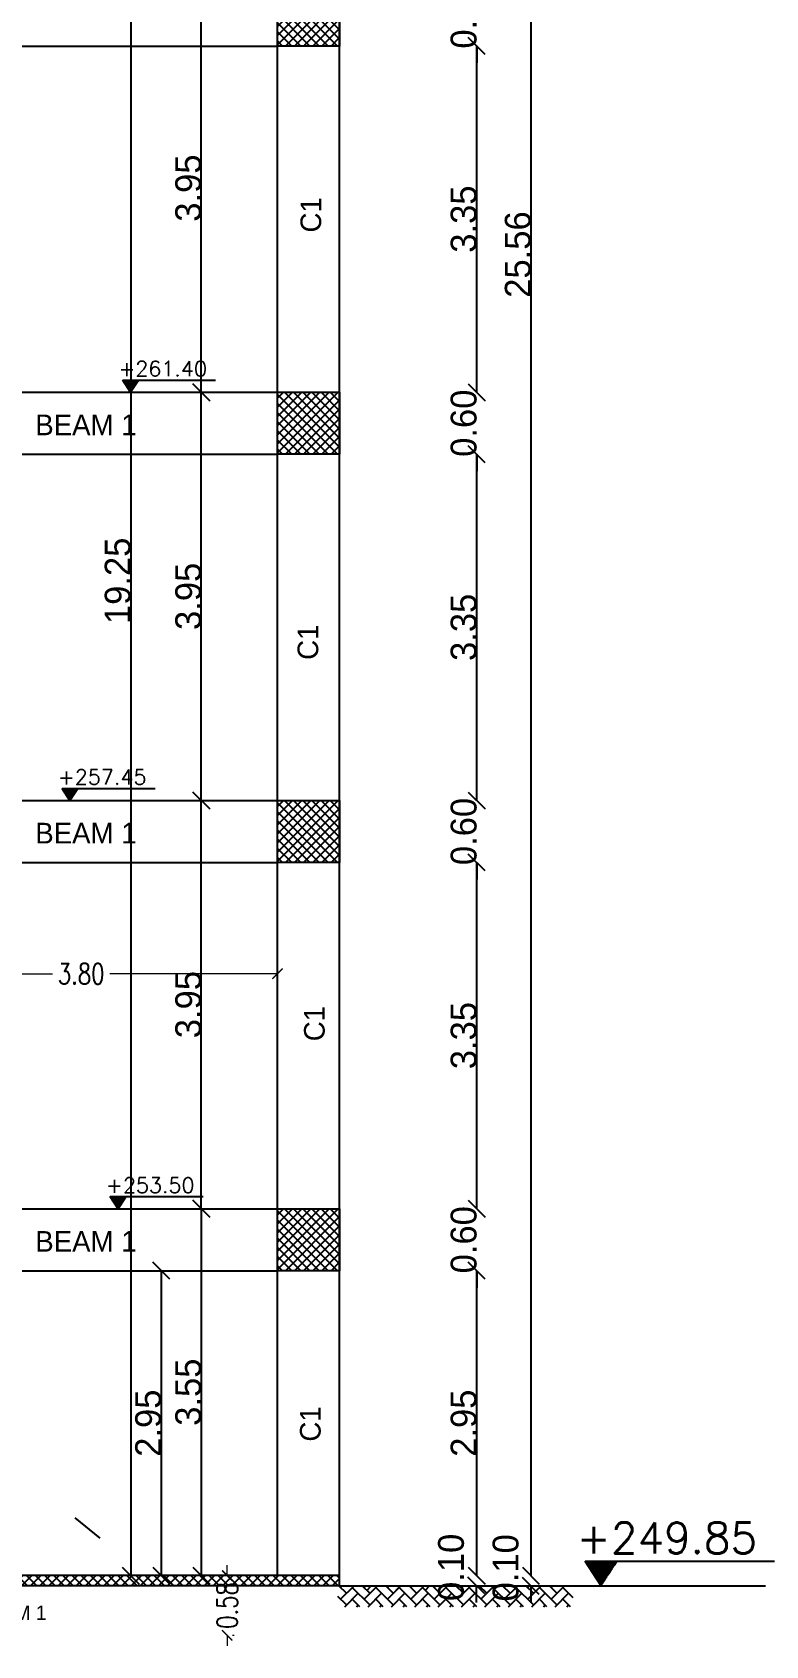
# Model space of a CAD drawing. Extents: x 166525 to 167198, y 178739 to 179747.
# Drawn here: x 166627.33 to 166634.43, y 179391.86 to 179407.47 of the extents above; entities that cross this region are included whole.
import ezdxf

# ---------------------------------------------------------------- set-up
doc = ezdxf.new("R2010")
doc.units = 0
doc.header["$MEASUREMENT"] = 0
doc.linetypes.add('AUSGEZOGEN', pattern=[0])
doc.linetypes.add('VONLAYER', pattern=[0])
doc.layers.get('0').update_dxf_attribs({"linetype": 'CONTINUOUS'})
doc.layers.get('DEFPOINTS').update_dxf_attribs({"linetype": 'CONTINUOUS'})
for name, color, linetype in [('3', 4, 'CONTINUOUS'), ('concret', 5, 'CONTINUOUS'), ('EBENE0', 7, 'AUSGEZOGEN'), ('HATH', 253, 'CONTINUOUS'), ('Stairs', 231, 'CONTINUOUS'), ('TEXTS', 1, 'CONTINUOUS')]:
    doc.layers.add(name, color=color, linetype=linetype)
doc.layers.add('BEAM', color=6, linetype='CONTINUOUS', lineweight=13)
doc.layers.add('LAND CORNERS', color=255, linetype='CONTINUOUS', lineweight=25)
doc.styles.add('DIM', font='simplex.shx', dxfattribs={"width": 0.75})
doc.styles.add('ROMANS', font='romans.shx')
doc.dimstyles.new('mais 1-100 plan', dxfattribs={"dimtxt": 0.25, "dimasz": 0.1635, "dimexe": 0.18, "dimexo": 0.0625, "dimgap": 0, "dimtad": 1, "dimzin": 0, "dimdsep": 46, "dimtxsty": 'Standard', "dimblk": 'OBLIQUE', "dimcen": 0, "dimse1": 1, "dimse2": 1, "dimclrd": 8, "dimclrt": 4, "dimadec": 0, "dimazin": 0, "dimtfac": 1, "dimtix": 1, "dimtofl": 0, "dimtmove": 0, "dimatfit": 3, "dimldrblk": 'OBLIQUE', "dimfxl": 0.18, "dimtolj": 1, "dimtzin": 0, "dimarcsym": 0})
doc.dimstyles.new('MUTASIM', dxfattribs={"dimscale": 0.9995, "dimtxt": 0.2, "dimasz": 0.1, "dimexe": 0.05, "dimexo": 0.12, "dimgap": 0.05, "dimtad": 0, "dimzin": 0, "dimdsep": 46, "dimtxsty": 'DIM', "dimblk": 'ARCHTICK', "dimcen": 0.09, "dimclrd": 35, "dimclre": 33, "dimclrt": 256, "dimazin": 0, "dimtfac": 1, "dimtofl": 0, "dimtmove": 1, "dimatfit": 3, "dimfxl": 0.18, "dimtolj": 1, "dimtzin": 0, "dimlwd": 13, "dimlwe": 9, "dimarcsym": 0})

# ---------------------------------------------------------------- blocks, each defined once
blk = doc.blocks.new('_OBLIQUE')
at = {"color": 0, "linetype": 'ByBlock'}
blk.add_line((-0.5, -0.5), (0.5, 0.5), dxfattribs=at)
blk = doc.blocks.new('*D884')
at = {"layer": 'DEFPOINTS', "color": 0, "transparency": 16777216}
for p in [(166629.016, 179396.085), (166628.968, 179392.535), (166629.016, 179392.535)]:
    blk.add_point(p, dxfattribs=at)
at = {"layer": 'LAND CORNERS', "color": 8, "lineweight": -2, "transparency": 16777216}
blk.add_line((166628.968, 179396.085), (166628.968, 179392.535), dxfattribs=at)
at = {"layer": 'LAND CORNERS', "color": 8, "lineweight": -2, "transparency": 16777216, "xscale": 0.1635000000000001, "yscale": 0.1635000000000001, "zscale": 0.1635000000000001}
for p, rotation in [((166628.968, 179396.085), 90), ((166628.968, 179392.535), 270)]:
    blk.add_blockref('_OBLIQUE', p, dxfattribs=dict(at, rotation=rotation))
at = {"layer": 'LAND CORNERS', "color": 4, "transparency": 16777216, "insert": (166628.843, 179394.31), "char_height": 0.25, "attachment_point": 5, "rotation": 90}
blk.add_mtext('\\A1;3.55', dxfattribs=at)
blk = doc.blocks.new('*D885')
at = {"layer": 'DEFPOINTS', "color": 0, "transparency": 16777216}
for p in [(166628.968, 179400.035), (166628.968, 179400.035), (166628.968, 179396.085)]:
    blk.add_point(p, dxfattribs=at)
at = {"layer": 'LAND CORNERS', "color": 8, "lineweight": -2, "transparency": 16777216}
blk.add_line((166628.968, 179396.085), (166628.968, 179400.035), dxfattribs=at)
at = {"layer": 'LAND CORNERS', "color": 8, "lineweight": -2, "transparency": 16777216, "xscale": 0.1635000000000001, "yscale": 0.1635000000000001, "zscale": 0.1635000000000001}
for p, rotation in [((166628.968, 179400.035), 90), ((166628.968, 179396.085), 270)]:
    blk.add_blockref('_OBLIQUE', p, dxfattribs=dict(at, rotation=rotation))
at = {"layer": 'LAND CORNERS', "color": 4, "transparency": 16777216, "insert": (166628.843, 179398.06), "char_height": 0.25, "attachment_point": 5, "rotation": 90}
blk.add_mtext('\\A1;3.95', dxfattribs=at)
blk = doc.blocks.new('*D886')
at = {"layer": 'DEFPOINTS', "color": 0, "transparency": 16777216}
for p in [(166628.968, 179403.985), (166628.968, 179403.985), (166628.968, 179400.035)]:
    blk.add_point(p, dxfattribs=at)
at = {"layer": 'LAND CORNERS', "color": 8, "lineweight": -2, "transparency": 16777216}
blk.add_line((166628.968, 179400.035), (166628.968, 179403.985), dxfattribs=at)
at = {"layer": 'LAND CORNERS', "color": 8, "lineweight": -2, "transparency": 16777216, "xscale": 0.1635000000000001, "yscale": 0.1635000000000001, "zscale": 0.1635000000000001}
for p, rotation in [((166628.968, 179403.985), 90), ((166628.968, 179400.035), 270)]:
    blk.add_blockref('_OBLIQUE', p, dxfattribs=dict(at, rotation=rotation))
at = {"layer": 'LAND CORNERS', "color": 4, "transparency": 16777216, "insert": (166628.843, 179402.01), "char_height": 0.25, "attachment_point": 5, "rotation": 90}
blk.add_mtext('\\A1;3.95', dxfattribs=at)
blk = doc.blocks.new('*D887')
at = {"layer": 'DEFPOINTS', "color": 0, "transparency": 16777216}
for p in [(166628.968, 179407.935), (166628.968, 179407.935), (166628.968, 179403.985)]:
    blk.add_point(p, dxfattribs=at)
at = {"layer": 'LAND CORNERS', "color": 8, "lineweight": -2, "transparency": 16777216}
blk.add_line((166628.968, 179403.985), (166628.968, 179407.935), dxfattribs=at)
at = {"layer": 'LAND CORNERS', "color": 8, "lineweight": -2, "transparency": 16777216, "xscale": 0.1635000000000001, "yscale": 0.1635000000000001, "zscale": 0.1635000000000001}
for p, rotation in [((166628.968, 179407.935), 90), ((166628.968, 179403.985), 270)]:
    blk.add_blockref('_OBLIQUE', p, dxfattribs=dict(at, rotation=rotation))
at = {"layer": 'LAND CORNERS', "color": 4, "transparency": 16777216, "insert": (166628.843, 179405.96), "char_height": 0.25, "attachment_point": 5, "rotation": 90}
blk.add_mtext('\\A1;3.95', dxfattribs=at)
blk = doc.blocks.new('*D889')
at = {"layer": 'DEFPOINTS', "color": 0, "transparency": 16777216}
for p in [(166628.317, 179411.785), (166628.285, 179392.535), (166628.317, 179392.535)]:
    blk.add_point(p, dxfattribs=at)
at = {"layer": 'LAND CORNERS', "color": 8, "lineweight": -2, "transparency": 16777216}
blk.add_line((166628.285, 179411.785), (166628.285, 179392.535), dxfattribs=at)
at = {"layer": 'LAND CORNERS', "color": 8, "lineweight": -2, "transparency": 16777216, "xscale": 0.1635000000000001, "yscale": 0.1635000000000001, "zscale": 0.1635000000000001}
for p, rotation in [((166628.285, 179411.785), 90), ((166628.285, 179392.535), 270)]:
    blk.add_blockref('_OBLIQUE', p, dxfattribs=dict(at, rotation=rotation))
at = {"layer": 'LAND CORNERS', "color": 4, "transparency": 16777216, "insert": (166628.16, 179402.16), "char_height": 0.25, "attachment_point": 5, "rotation": 90}
blk.add_mtext('\\A1;19.25', dxfattribs=at)
blk = doc.blocks.new('*D890')
at = {"layer": 'DEFPOINTS', "color": 0, "transparency": 16777216}
for p in [(166630.622, 179395.485), (166631.633, 179395.485), (166630.622, 179392.535)]:
    blk.add_point(p, dxfattribs=at)
at = {"layer": 'LAND CORNERS', "color": 8, "lineweight": -2, "transparency": 16777216}
blk.add_line((166631.633, 179392.535), (166631.633, 179395.485), dxfattribs=at)
at = {"layer": 'LAND CORNERS', "color": 8, "lineweight": -2, "transparency": 16777216, "xscale": 0.1635000000000001, "yscale": 0.1635000000000001, "zscale": 0.1635000000000001}
for p, rotation in [((166631.633, 179395.485), 90), ((166631.633, 179392.535), 270)]:
    blk.add_blockref('_OBLIQUE', p, dxfattribs=dict(at, rotation=rotation))
at = {"layer": 'LAND CORNERS', "color": 4, "transparency": 16777216, "insert": (166631.508, 179394.01), "char_height": 0.25, "attachment_point": 5, "rotation": 90}
blk.add_mtext('\\A1;2.95', dxfattribs=at)
blk = doc.blocks.new('*D891')
at = {"layer": 'DEFPOINTS', "color": 0, "transparency": 16777216}
for p in [(166630.622, 179396.085), (166631.633, 179396.085), (166630.622, 179395.485)]:
    blk.add_point(p, dxfattribs=at)
at = {"layer": 'LAND CORNERS', "color": 8, "lineweight": -2, "transparency": 16777216}
for p, q in [((166631.633, 179396.085), (166631.633, 179396.248)), ((166631.633, 179395.485), (166631.633, 179395.321))]:
    blk.add_line(p, q, dxfattribs=at)
at = {"layer": 'LAND CORNERS', "color": 8, "lineweight": -2, "transparency": 16777216, "xscale": 0.1635000000000001, "yscale": 0.1635000000000001, "zscale": 0.1635000000000001}
for p, rotation in [((166631.633, 179396.085), 270), ((166631.633, 179395.485), 90)]:
    blk.add_blockref('_OBLIQUE', p, dxfattribs=dict(at, rotation=rotation))
at = {"layer": 'LAND CORNERS', "color": 4, "transparency": 16777216, "insert": (166631.508, 179395.785), "char_height": 0.25, "attachment_point": 5, "rotation": 90}
blk.add_mtext('\\A1;0.60', dxfattribs=at)
blk = doc.blocks.new('*D892')
at = {"layer": 'DEFPOINTS', "color": 0, "transparency": 16777216}
for p in [(166630.622, 179399.435), (166631.633, 179399.435), (166630.622, 179396.085)]:
    blk.add_point(p, dxfattribs=at)
at = {"layer": 'LAND CORNERS', "color": 8, "lineweight": -2, "transparency": 16777216}
blk.add_line((166631.633, 179396.085), (166631.633, 179399.435), dxfattribs=at)
at = {"layer": 'LAND CORNERS', "color": 8, "lineweight": -2, "transparency": 16777216, "xscale": 0.1635000000000001, "yscale": 0.1635000000000001, "zscale": 0.1635000000000001}
for p, rotation in [((166631.633, 179399.435), 90), ((166631.633, 179396.085), 270)]:
    blk.add_blockref('_OBLIQUE', p, dxfattribs=dict(at, rotation=rotation))
at = {"layer": 'LAND CORNERS', "color": 4, "transparency": 16777216, "insert": (166631.508, 179397.76), "char_height": 0.25, "attachment_point": 5, "rotation": 90}
blk.add_mtext('\\A1;3.35', dxfattribs=at)
blk = doc.blocks.new('*D893')
at = {"layer": 'DEFPOINTS', "color": 0, "transparency": 16777216}
for p in [(166630.622, 179400.035), (166631.633, 179400.035), (166630.622, 179399.435)]:
    blk.add_point(p, dxfattribs=at)
at = {"layer": 'LAND CORNERS', "color": 8, "lineweight": -2, "transparency": 16777216}
for p, q in [((166631.633, 179400.035), (166631.633, 179400.198)), ((166631.633, 179399.435), (166631.633, 179399.271))]:
    blk.add_line(p, q, dxfattribs=at)
at = {"layer": 'LAND CORNERS', "color": 8, "lineweight": -2, "transparency": 16777216, "xscale": 0.1635000000000001, "yscale": 0.1635000000000001, "zscale": 0.1635000000000001}
for p, rotation in [((166631.633, 179400.035), 270), ((166631.633, 179399.435), 90)]:
    blk.add_blockref('_OBLIQUE', p, dxfattribs=dict(at, rotation=rotation))
at = {"layer": 'LAND CORNERS', "color": 4, "transparency": 16777216, "insert": (166631.508, 179399.735), "char_height": 0.25, "attachment_point": 5, "rotation": 90}
blk.add_mtext('\\A1;0.60', dxfattribs=at)
blk = doc.blocks.new('*D894')
at = {"layer": 'DEFPOINTS', "color": 0, "transparency": 16777216}
for p in [(166630.622, 179403.385), (166631.633, 179403.385), (166630.622, 179400.035)]:
    blk.add_point(p, dxfattribs=at)
at = {"layer": 'LAND CORNERS', "color": 8, "lineweight": -2, "transparency": 16777216}
blk.add_line((166631.633, 179400.035), (166631.633, 179403.385), dxfattribs=at)
at = {"layer": 'LAND CORNERS', "color": 8, "lineweight": -2, "transparency": 16777216, "xscale": 0.1635000000000001, "yscale": 0.1635000000000001, "zscale": 0.1635000000000001}
for p, rotation in [((166631.633, 179403.385), 90), ((166631.633, 179400.035), 270)]:
    blk.add_blockref('_OBLIQUE', p, dxfattribs=dict(at, rotation=rotation))
at = {"layer": 'LAND CORNERS', "color": 4, "transparency": 16777216, "insert": (166631.508, 179401.71), "char_height": 0.25, "attachment_point": 5, "rotation": 90}
blk.add_mtext('\\A1;3.35', dxfattribs=at)
blk = doc.blocks.new('*D895')
at = {"layer": 'DEFPOINTS', "color": 0, "transparency": 16777216}
for p in [(166630.622, 179403.985), (166631.633, 179403.985), (166630.622, 179403.385)]:
    blk.add_point(p, dxfattribs=at)
at = {"layer": 'LAND CORNERS', "color": 8, "lineweight": -2, "transparency": 16777216}
for p, q in [((166631.633, 179403.985), (166631.633, 179404.148)), ((166631.633, 179403.385), (166631.633, 179403.221))]:
    blk.add_line(p, q, dxfattribs=at)
at = {"layer": 'LAND CORNERS', "color": 8, "lineweight": -2, "transparency": 16777216, "xscale": 0.1635000000000001, "yscale": 0.1635000000000001, "zscale": 0.1635000000000001}
for p, rotation in [((166631.633, 179403.985), 270), ((166631.633, 179403.385), 90)]:
    blk.add_blockref('_OBLIQUE', p, dxfattribs=dict(at, rotation=rotation))
at = {"layer": 'LAND CORNERS', "color": 4, "transparency": 16777216, "insert": (166631.508, 179403.685), "char_height": 0.25, "attachment_point": 5, "rotation": 90}
blk.add_mtext('\\A1;0.60', dxfattribs=at)
blk = doc.blocks.new('*D896')
at = {"layer": 'DEFPOINTS', "color": 0, "transparency": 16777216}
for p in [(166630.622, 179407.335), (166631.633, 179407.335), (166630.622, 179403.985)]:
    blk.add_point(p, dxfattribs=at)
at = {"layer": 'LAND CORNERS', "color": 8, "lineweight": -2, "transparency": 16777216}
blk.add_line((166631.633, 179403.985), (166631.633, 179407.335), dxfattribs=at)
at = {"layer": 'LAND CORNERS', "color": 8, "lineweight": -2, "transparency": 16777216, "xscale": 0.1635000000000001, "yscale": 0.1635000000000001, "zscale": 0.1635000000000001}
for p, rotation in [((166631.633, 179407.335), 90), ((166631.633, 179403.985), 270)]:
    blk.add_blockref('_OBLIQUE', p, dxfattribs=dict(at, rotation=rotation))
at = {"layer": 'LAND CORNERS', "color": 4, "transparency": 16777216, "insert": (166631.508, 179405.66), "char_height": 0.25, "attachment_point": 5, "rotation": 90}
blk.add_mtext('\\A1;3.35', dxfattribs=at)
blk = doc.blocks.new('*D897')
at = {"layer": 'DEFPOINTS', "color": 0, "transparency": 16777216}
for p in [(166630.622, 179407.935), (166631.633, 179407.935), (166630.622, 179407.335)]:
    blk.add_point(p, dxfattribs=at)
at = {"layer": 'LAND CORNERS', "color": 8, "lineweight": -2, "transparency": 16777216}
for p, q in [((166631.633, 179407.935), (166631.633, 179408.098)), ((166631.633, 179407.335), (166631.633, 179407.171))]:
    blk.add_line(p, q, dxfattribs=at)
at = {"layer": 'LAND CORNERS', "color": 8, "lineweight": -2, "transparency": 16777216, "xscale": 0.1635000000000001, "yscale": 0.1635000000000001, "zscale": 0.1635000000000001}
for p, rotation in [((166631.633, 179407.935), 270), ((166631.633, 179407.335), 90)]:
    blk.add_blockref('_OBLIQUE', p, dxfattribs=dict(at, rotation=rotation))
at = {"layer": 'LAND CORNERS', "color": 4, "transparency": 16777216, "insert": (166631.508, 179407.635), "char_height": 0.25, "attachment_point": 5, "rotation": 90}
blk.add_mtext('\\A1;0.60', dxfattribs=at)
blk = doc.blocks.new('*D900')
at = {"layer": 'DEFPOINTS', "color": 0, "transparency": 16777216}
for p in [(166631.603, 179418.098), (166631.633, 179392.535), (166632.157, 179392.535)]:
    blk.add_point(p, dxfattribs=at)
at = {"layer": 'LAND CORNERS', "color": 8, "lineweight": -2, "transparency": 16777216}
blk.add_line((166632.157, 179418.098), (166632.157, 179392.535), dxfattribs=at)
at = {"layer": 'LAND CORNERS', "color": 8, "lineweight": -2, "transparency": 16777216, "xscale": 0.1635000000000001, "yscale": 0.1635000000000001, "zscale": 0.1635000000000001}
for p, rotation in [((166632.157, 179418.098), 90), ((166632.157, 179392.535), 270)]:
    blk.add_blockref('_OBLIQUE', p, dxfattribs=dict(at, rotation=rotation))
at = {"layer": 'LAND CORNERS', "color": 4, "transparency": 16777216, "insert": (166632.032, 179405.317), "char_height": 0.25, "attachment_point": 5, "rotation": 90}
blk.add_mtext('\\A1;25.56', dxfattribs=at)
blk = doc.blocks.new('_ARCHTICK')
at = {"color": 0, "linetype": 'ByBlock', "const_width": 0.15}
blk.add_lwpolyline([(-0.5, -0.5), (0.5, 0.5)], dxfattribs=at)
blk = doc.blocks.new('*D921')
at = {"layer": 'BEAM', "color": 35, "linetype": 'Continuous', "lineweight": 13, "transparency": 16777216}
for p, q in [((166625.905, 179398.359), (166627.527, 179398.359)), ((166629.705, 179398.359), (166628.084, 179398.359))]:
    blk.add_line(p, q, dxfattribs=at)
at = {"layer": 'BEAM', "color": 33, "linetype": 'Continuous', "lineweight": 9, "transparency": 16777216}
for p, q in [((166625.905, 179398.358), (166625.905, 179398.309)), ((166629.705, 179398.358), (166629.705, 179398.309))]:
    blk.add_line(p, q, dxfattribs=at)
at = {"layer": 'DEFPOINTS', "color": 0, "linetype": 'Continuous', "transparency": 16777216}
for p in [(166625.905, 179398.478), (166629.705, 179398.478), (166629.705, 179398.359)]:
    blk.add_point(p, dxfattribs=at)
at = {"layer": 'BEAM', "color": 35, "linetype": 'Continuous', "lineweight": 13, "transparency": 16777216, "xscale": 0.09995000000000001, "yscale": 0.09995000000000001, "zscale": 0.09995000000000001, "rotation": 180}
blk.add_blockref('_ARCHTICK', (166625.905, 179398.359), dxfattribs=at)
at = {"layer": 'BEAM', "color": 35, "linetype": 'Continuous', "lineweight": 13, "transparency": 16777216, "xscale": 0.09995000000000001, "yscale": 0.09995000000000001, "zscale": 0.09995000000000001}
blk.add_blockref('_ARCHTICK', (166629.705, 179398.359), dxfattribs=at)
at = {"layer": 'BEAM', "linetype": 'Continuous', "transparency": 16777216, "insert": (166627.805, 179398.359), "char_height": 0.1999, "attachment_point": 5, "style": 'DIM'}
blk.add_mtext('\\A1;3.80', dxfattribs=at)
blk = doc.blocks.new('*D925')
at = {"layer": 'DEFPOINTS', "color": 0, "transparency": 16777216}
for p in [(166628.489, 179395.485), (166628.58, 179392.535), (166628.775, 179392.535)]:
    blk.add_point(p, dxfattribs=at)
at = {"layer": 'LAND CORNERS', "color": 8, "lineweight": -2, "transparency": 16777216}
blk.add_line((166628.58, 179395.485), (166628.58, 179392.535), dxfattribs=at)
at = {"layer": 'LAND CORNERS', "color": 8, "lineweight": -2, "transparency": 16777216, "xscale": 0.1635000000000001, "yscale": 0.1635000000000001, "zscale": 0.1635000000000001}
for p, rotation in [((166628.58, 179395.485), 90), ((166628.58, 179392.535), 270)]:
    blk.add_blockref('_OBLIQUE', p, dxfattribs=dict(at, rotation=rotation))
at = {"layer": 'LAND CORNERS', "color": 4, "transparency": 16777216, "insert": (166628.455, 179394.01), "char_height": 0.25, "attachment_point": 5, "rotation": 90}
blk.add_mtext('\\A1;2.95', dxfattribs=at)
blk = doc.blocks.new('*D926')
at = {"layer": 'BEAM', "color": 35, "linetype": 'Continuous', "lineweight": 13, "transparency": 16777216}
for p, q in [((166629.219, 179392.535), (166629.219, 179392.635)), ((166629.219, 179391.957), (166629.219, 179391.857))]:
    blk.add_line(p, q, dxfattribs=at)
at = {"layer": 'BEAM', "color": 33, "linetype": 'Continuous', "lineweight": 9, "transparency": 16777216}
for p, q in [((166629.287, 179392.535), (166629.269, 179392.535)), ((166629.287, 179391.957), (166629.269, 179391.957))]:
    blk.add_line(p, q, dxfattribs=at)
at = {"layer": 'DEFPOINTS', "color": 0, "linetype": 'Continuous', "transparency": 16777216}
for p in [(166629.167, 179392.535), (166629.219, 179392.535), (166629.167, 179391.957)]:
    blk.add_point(p, dxfattribs=at)
at = {"layer": 'BEAM', "color": 35, "linetype": 'Continuous', "lineweight": 13, "transparency": 16777216, "xscale": 0.09995000000000001, "yscale": 0.09995000000000001, "zscale": 0.09995000000000001}
for p, rotation in [((166629.219, 179392.535), 270), ((166629.219, 179391.957), 90)]:
    blk.add_blockref('_ARCHTICK', p, dxfattribs=dict(at, rotation=rotation))
at = {"layer": 'BEAM', "linetype": 'Continuous', "transparency": 16777216, "insert": (166629.219, 179392.246), "char_height": 0.1999, "attachment_point": 5, "rotation": 90, "style": 'DIM'}
blk.add_mtext('\\A1;0.58', dxfattribs=at)

msp = doc.modelspace()

# ---------------------------------------------------------------- hatches: boundary and pattern name
at = {"linetype": 'Continuous'}
h = msp.add_hatch(dxfattribs=at)
h.set_pattern_fill('AR-HBONE', color=8, scale=0.02, style=0)
h.set_pattern_definition([(45, (-2039.88086, -1.13463), (0, 0.11313708499), [0.24, -0.08]), (135, (-2039.824295, -1.078065), (0, 0.11313708499), [0.24, -0.08])])
h.paths.add_polyline_path([(166632.56707, 179392.43476), (166630.2906, 179392.43476), (166630.2906, 179392.23476), (166632.56707, 179392.23476)])
at = {"layer": 'HATH'}
h = msp.add_hatch(dxfattribs=at)
h.set_pattern_fill('ANSI37', color=256, scale=0.5, style=0)
h.set_pattern_definition([(45, (160980.11709, 180494.01165), (-0.0441941738, 0.0441941738), []), (135, (160980.11709, 180494.01165), (-0.0441941738, -0.0441941738), [])])
h.paths.add_polyline_path([(166629.70539, 179407.93481), (166630.30539, 179407.93481), (166630.30539, 179407.33481), (166629.70539, 179407.33481)])
h = msp.add_hatch(dxfattribs=at)
h.set_pattern_fill('ANSI37', color=256, scale=0.5, style=0)
h.set_pattern_definition([(45, (160980.11709, 180490.06165), (-0.0441941738, 0.0441941738), []), (135, (160980.11709, 180490.06165), (-0.0441941738, -0.0441941738), [])])
h.paths.add_polyline_path([(166629.70539, 179403.98481), (166630.30539, 179403.98481), (166630.30539, 179403.38481), (166629.70539, 179403.38481)])
h = msp.add_hatch(dxfattribs=at)
h.set_pattern_fill('ANSI37', color=256, scale=0.5, style=0)
h.set_pattern_definition([(45, (160980.11709, 180486.11165), (-0.0441941738, 0.0441941738), []), (135, (160980.11709, 180486.11165), (-0.0441941738, -0.0441941738), [])])
h.paths.add_polyline_path([(166629.70539, 179400.03481), (166630.30539, 179400.03481), (166630.30539, 179399.43481), (166629.70539, 179399.43481)])
h = msp.add_hatch(dxfattribs=at)
h.set_pattern_fill('ANSI37', color=256, scale=0.5, style=0)
h.set_pattern_definition([(45, (160980.11709, 180482.16165), (-0.0441941738, 0.0441941738), []), (135, (160980.11709, 180482.16165), (-0.0441941738, -0.0441941738), [])])
h.paths.add_polyline_path([(166629.70539, 179396.08481), (166630.30539, 179396.08481), (166630.30539, 179395.48481), (166629.70539, 179395.48481)])
h = msp.add_hatch(dxfattribs=at)
h.set_pattern_fill('ANSI37', color=256, scale=0.5, style=0)
h.set_pattern_definition([(45, (14869.10466, 20391.85904), (-0.044194173824, 0.044194173824), []), (135, (14869.10466, 20391.85904), (-0.044194173824, -0.044194173824), [])])
h.paths.add_polyline_path([(166630.30539, 179392.53481), (166620.90539, 179392.53481), (166620.90539, 179392.43481), (166630.30539, 179392.43481)])
at = {"layer": 'TEXTS'}
h = msp.add_hatch(dxfattribs=at)
h.set_pattern_fill('ANSI31', color=0, scale=0.0147)
h.set_pattern_definition([(45, (92264.0540763, 101418.9545975), (-0.00129930871043, 0.00129930871043), [])])
h.paths.add_polyline_path([(166628.35907, 179404.10144), (166628.20705, 179404.10241), (166628.28241, 179403.98481)])
h = msp.add_hatch(dxfattribs=at)
h.set_pattern_fill('ANSI31', color=0, scale=0.0147)
h.set_pattern_definition([(45, (92263.4685925, 101415.0045975), (-0.00129930871043, 0.00129930871043), [])])
h.paths.add_polyline_path([(166627.77358, 179400.15144), (166627.62157, 179400.15241), (166627.69692, 179400.03481)])
h = msp.add_hatch(dxfattribs=at)
h.set_pattern_fill('ANSI31', color=0, scale=0.0147)
h.set_pattern_definition([(45, (92263.9339384, 101411.0545975), (-0.00129930871043, 0.00129930871043), [])])
h.paths.add_polyline_path([(166628.23893, 179396.20144), (166628.08692, 179396.20241), (166628.16227, 179396.08481)])
h = msp.add_hatch(dxfattribs=at)
h.set_pattern_fill('ANSI31', color=0, scale=0.03)
h.set_pattern_definition([(45, (14869.1046624, 20239.3119256), (-0.00265165042945, 0.00265165042945), [])])
h.paths.add_polyline_path([(166632.9924, 179392.67283), (166632.68217, 179392.67481), (166632.83595, 179392.43481)])

# ---------------------------------------------------------------- linework, layer by layer
at = {"color": 8, "linetype": 'Continuous'}
msp.add_line((166627.98947, 179392.89733), (166627.74769, 179393.09458), dxfattribs=at)
at = {"layer": 'BEAM', "color": 2, "linetype": 'Continuous'}
msp.add_lwpolyline([(166620.90539, 179403.38481), (166630.30539, 179403.38481), (166630.30539, 179400.03481), (166620.90539, 179400.03481)], close=True, dxfattribs=at)
at = {"layer": 'concret'}
for points in [[(166629.70539, 179407.93481), (166630.30539, 179407.93481), (166630.30539, 179407.33481), (166629.70539, 179407.33481)], [(166629.70539, 179403.98481), (166630.30539, 179403.98481), (166630.30539, 179403.38481), (166629.70539, 179403.38481)], [(166629.70539, 179400.03481), (166630.30539, 179400.03481), (166630.30539, 179399.43481), (166629.70539, 179399.43481)], [(166629.70539, 179396.08481), (166630.30539, 179396.08481), (166630.30539, 179395.48481), (166629.70539, 179395.48481)]]:
    msp.add_lwpolyline(points, close=True, dxfattribs=at)
at = {"layer": 'EBENE0', "color": 3, "linetype": 'AUSGEZOGEN'}
for p, q in [((166630.30539, 179392.53481), (166630.30539, 179411.48156)), ((166625.90539, 179407.33481), (166629.70539, 179407.33481)), ((166629.70539, 179403.98481), (166629.70539, 179407.33481)), ((166629.70539, 179403.98481), (166629.70539, 179407.33481)), ((166625.90539, 179403.98481), (166629.70539, 179403.98481)), ((166625.90539, 179403.98481), (166629.70539, 179403.98481)), ((166625.90539, 179403.38481), (166629.70539, 179403.38481)), ((166625.90539, 179403.38481), (166629.70539, 179403.38481)), ((166629.70539, 179400.03481), (166629.70539, 179403.38481)), ((166629.70539, 179400.03481), (166629.70539, 179403.38481)), ((166625.90539, 179400.03481), (166629.70539, 179400.03481)), ((166625.90539, 179400.03481), (166629.70539, 179400.03481)), ((166625.90539, 179399.43481), (166629.70539, 179399.43481)), ((166625.90539, 179399.43481), (166629.70539, 179399.43481)), ((166629.70539, 179396.08481), (166629.70539, 179399.43481)), ((166629.70539, 179396.08481), (166629.70539, 179399.43481)), ((166630.30539, 179392.53481), (166630.30539, 179398.96526)), ((166630.30539, 179392.43481), (166630.30539, 179398.96526)), ((166625.90539, 179396.08481), (166629.70539, 179396.08481)), ((166625.90539, 179396.08481), (166629.70539, 179396.08481)), ((166625.90539, 179395.48481), (166629.70539, 179395.48481)), ((166625.90539, 179395.48481), (166629.70539, 179395.48481)), ((166629.70539, 179392.53481), (166629.70539, 179395.48481)), ((166629.70539, 179392.53481), (166629.70539, 179395.48481)), ((166629.70539, 179392.53481), (166629.70539, 179394.88481)), ((166629.70539, 179392.53481), (166629.70539, 179394.88481))]:
    msp.add_line(p, q, dxfattribs=at)
at = {"layer": 'EBENE0', "color": 1, "linetype": 'AUSGEZOGEN'}
for p, q in [((166630.30539, 179392.53481), (166620.90539, 179392.53481)), ((166630.30539, 179392.43481), (166620.90539, 179392.43481)), ((166630.30539, 179392.43481), (166634.42885, 179392.43481)), ((166630.30539, 179392.43481), (166634.42885, 179392.43481)), ((166630.57183, 179392.39471), (166630.61194, 179392.43481)), ((166630.57183, 179392.39471), (166630.61194, 179392.43481)), ((166630.85468, 179392.39471), (166630.89478, 179392.43481)), ((166630.85468, 179392.39471), (166630.89478, 179392.43481)), ((166630.91539, 179392.43481), (166632.58186, 179392.43481)), ((166630.91539, 179392.43481), (166632.58186, 179392.43481)), ((166630.91539, 179392.43481), (166632.58186, 179392.43481)), ((166630.91539, 179392.43481), (166632.58186, 179392.43481)), ((166631.13752, 179392.39471), (166631.17762, 179392.43481)), ((166631.13752, 179392.39471), (166631.17762, 179392.43481))]:
    msp.add_line(p, q, dxfattribs=at)
at = {"layer": 'LAND CORNERS', "color": 8}
for p, q in [((166631.62841, 179392.43934), (166631.62841, 179392.27584)), ((166632.1567, 179392.43481), (166632.1567, 179392.27131))]:
    msp.add_line(p, q, dxfattribs=at)
at = {"layer": 'TEXTS', "color": 0}
for p, q in [((166628.28241, 179403.98481), (166628.20705, 179404.10241)), ((166628.20705, 179404.10241), (166629.10531, 179404.10241)), ((166628.28241, 179403.98481), (166628.35907, 179404.10144)), ((166627.69692, 179400.03481), (166627.62157, 179400.15241)), ((166627.62157, 179400.15241), (166628.51983, 179400.15241)), ((166627.69692, 179400.03481), (166627.77358, 179400.15144)), ((166628.16227, 179396.08481), (166628.08692, 179396.20241)), ((166628.08692, 179396.20241), (166628.98518, 179396.20241)), ((166628.16227, 179396.08481), (166628.23893, 179396.20144)), ((166632.83595, 179392.43481), (166632.68217, 179392.67481)), ((166632.68217, 179392.67481), (166634.51535, 179392.67481))]:
    msp.add_line(p, q, dxfattribs=at)

# ---------------------------------------------------------------- block references
at = {"layer": 'LAND CORNERS', "color": 8, "xscale": 0.1634999999951106, "yscale": 0.1634999999951106, "zscale": 0.1634999999951106, "rotation": 90}
for p in [(166631.62841, 179392.43934), (166632.1567, 179392.43481)]:
    msp.add_blockref('_OBLIQUE', p, dxfattribs=at)

# ---------------------------------------------------------------- texts
at = {"layer": '3', "color": 7, "linetype": 'Continuous', "style": 'ROMANS'}
for s, height, p in [('+261.40', 0.147, (166628.16572, 179404.13911)), ('+257.45', 0.147, (166627.58024, 179400.18911)), ('+253.50', 0.147, (166628.04558, 179396.23911)), ('+249.85', 0.3, (166632.59782, 179392.7497))]:
    msp.add_text(s, height=height, dxfattribs=at).set_placement(p)
at = {"layer": 'LAND CORNERS', "color": 4, "char_height": 0.25, "attachment_point": 5, "rotation": 90}
for insert in [(166631.38574, 179392.61535), (166631.91404, 179392.61082)]:
    msp.add_mtext('\\A1;0.10', dxfattribs=dict(at, insert=insert))
at = {"layer": 'Stairs', "linetype": 'VONLAYER', "char_height": 0.2, "attachment_point": 9, "rotation": 90}
for insert in [(166630.13069, 179405.8724), (166630.10224, 179401.73751), (166630.16483, 179398.04731), (166630.12544, 179394.17381)]:
    msp.add_mtext('C1', dxfattribs=dict(at, insert=insert))
at = {"layer": 'Stairs', "linetype": 'VONLAYER', "attachment_point": 9}
for s, insert, char_height in [('BEAM 1', (166628.3418, 179403.56895), 0.2), ('BEAM 1', (166628.3418, 179399.61895), 0.2), ('BEAM 1', (166628.3418, 179395.66895), 0.2), ('TIE BEAM 1', (166627.47023, 179392.10593), 0.14)]:
    msp.add_mtext(s, dxfattribs=dict(at, insert=insert, char_height=char_height))

# ---------------------------------------------------------------- dimensions: what is measured, and where the dimension line sits
at = {"layer": 'BEAM', "color": 2, "linetype": 'Continuous'}
dim = msp.add_linear_dim(base=(166629.70539, 179398.35884), p1=(166625.90539, 179398.47836), p2=(166629.70539, 179398.47836), dimstyle='MUTASIM', dxfattribs=at)
dim.commit()
dim.dimension.update_dxf_attribs({"geometry": '*D921', "text_midpoint": (166627.80539, 179398.35884)})
dim = msp.add_linear_dim(base=(166629.21902, 179392.53481), p1=(166629.16708, 179391.95681), p2=(166629.16708, 179392.53481), angle=90, dimstyle='MUTASIM', dxfattribs=at)
dim.commit()
dim.dimension.update_dxf_attribs({"geometry": '*D926', "text_midpoint": (166629.21902, 179392.24581)})
at = {"layer": 'LAND CORNERS'}
for base, p1, p2, picture, middle in [((166632.1567, 179392.53481), (166631.60293, 179418.09842), (166631.63293, 179392.53481), '*D900', (166632.0317, 179405.31661)), ((166628.57992, 179392.53481), (166628.48879, 179395.48481), (166628.77536, 179392.53481), '*D925', (166628.45492, 179394.00981))]:
    dim = msp.add_linear_dim(base=base, p1=p1, p2=p2, angle=90, dimstyle='mais 1-100 plan', override={"dimfxlon": 1, "dimarcsym": 1}, dxfattribs=at)
    dim.commit()
    dim.dimension.update_dxf_attribs({"geometry": picture, "text_midpoint": middle})
for p1, p2, distance, picture, middle in [((166628.31688, 179411.78481), (166628.31688, 179392.53481), -0.03231, '*D889', (166628.15957, 179402.15981)), ((166630.62198, 179407.33481), (166630.62198, 179407.93481), -1.01096, '*D897', (166631.50793, 179407.63481)), ((166628.96818, 179403.98481), (166628.96818, 179407.93481), 0, '*D887', (166628.84318, 179405.95981)), ((166630.62198, 179403.98481), (166630.62198, 179407.33481), -1.01096, '*D896', (166631.50793, 179405.65981)), ((166630.62198, 179403.38481), (166630.62198, 179403.98481), -1.01096, '*D895', (166631.50793, 179403.68481)), ((166628.96818, 179400.03481), (166628.96818, 179403.98481), 0, '*D886', (166628.84318, 179402.00981)), ((166630.62198, 179400.03481), (166630.62198, 179403.38481), -1.01096, '*D894', (166631.50793, 179401.70981)), ((166628.96818, 179396.08481), (166628.96818, 179400.03481), 0, '*D885', (166628.84318, 179398.05981)), ((166630.62198, 179399.43481), (166630.62198, 179400.03481), -1.01096, '*D893', (166631.50793, 179399.73481)), ((166630.62198, 179396.08481), (166630.62198, 179399.43481), -1.01096, '*D892', (166631.50793, 179397.75981)), ((166630.62198, 179395.48481), (166630.62198, 179396.08481), -1.01096, '*D891', (166631.50793, 179395.78481)), ((166629.0158, 179396.08481), (166629.0158, 179392.53481), -0.04762, '*D884', (166628.84318, 179394.30981)), ((166630.62198, 179392.53481), (166630.62198, 179395.48481), -1.01096, '*D890', (166631.50793, 179394.00981))]:
    dim = msp.add_aligned_dim(p1=p1, p2=p2, distance=distance, dimstyle='mais 1-100 plan', override={"dimfxlon": 1, "dimarcsym": 1}, dxfattribs=at)
    dim.commit()
    dim.dimension.update_dxf_attribs({"geometry": picture, "text_midpoint": middle})

doc.saveas('drawing.dxf')
